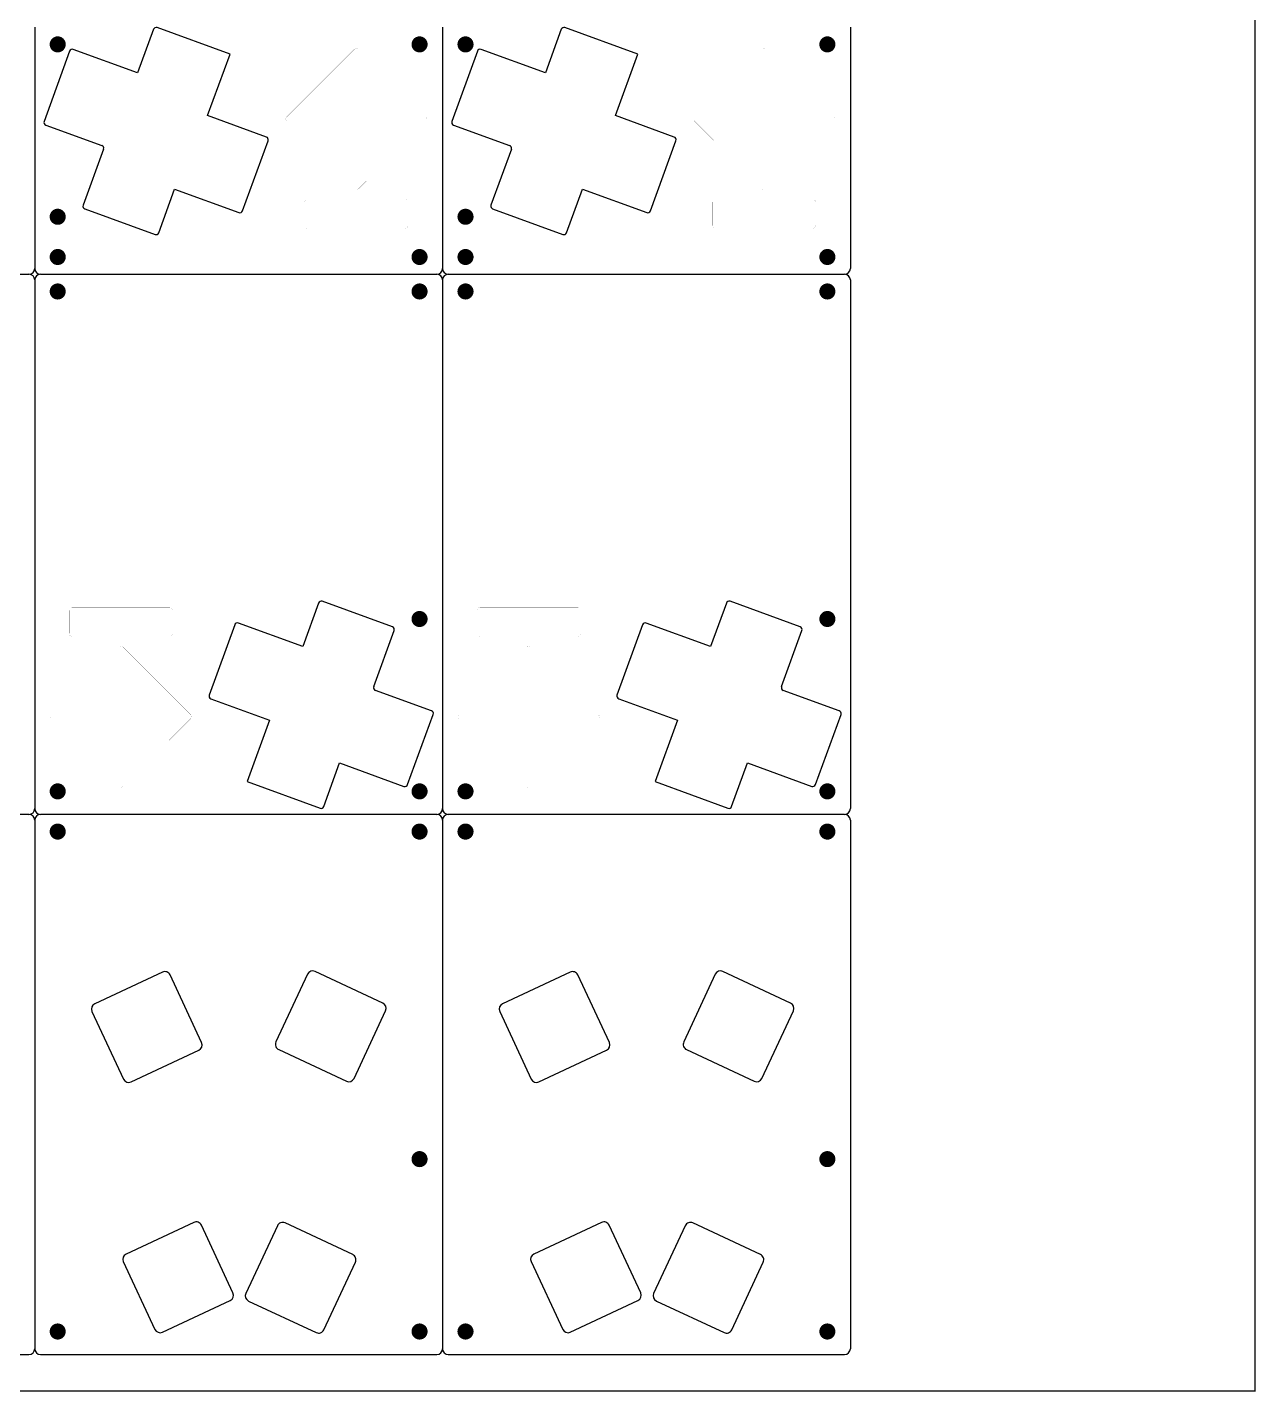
# Model space of a CAD drawing. Extents: x 0 to 432, y 0 to 711.
# Drawn here: x 218.1 to 431.9, y -0.1 to 237.3 of the extents above; entities that cross this region are included whole.
import ezdxf

# ---------------------------------------------------------------- set-up
doc = ezdxf.new("R2010")
doc.units = 0
doc.layers.add('20', color=5, linetype='CONTINUOUS')
doc.layers.add('51', color=6, linetype='CONTINUOUS')

msp = doc.modelspace()

# ---------------------------------------------------------------- linework, layer by layer
at = {"layer": '20'}
for p, q in [((219.35, 237.35), (219.35, 200.35)), ((240.0214, 236.9738), (237.2632, 229.3959)), ((253.3481, 232.6554), (240.6622, 237.2727)), ((290.35, 237.35), (290.35, 200.35)), ((311.0214, 236.9738), (308.2632, 229.3959)), ((324.3481, 232.6554), (311.6622, 237.2727)), ((361.35, 237.35), (361.35, 200.35)), ((225.4214, 233.1738), (220.9751, 220.9578)), ((237.2632, 229.3959), (226.0622, 233.4727)), ((296.4214, 233.1738), (291.9751, 220.9578)), ((308.2632, 229.3959), (297.0622, 233.4727)), ((249.4512, 221.9488), (253.3481, 232.6554)), ((320.4512, 221.9488), (324.3481, 232.6554)), ((259.6782, 218.2264), (249.4512, 221.9488)), ((330.6782, 218.2264), (320.4512, 221.9488)), ((221.274, 220.317), (231.0312, 216.7657)), ((292.274, 220.317), (302.0312, 216.7657)), ((231.33, 216.1248), (227.7751, 206.3578)), ((255.5308, 205.3696), (259.9771, 217.5856)), ((302.33, 216.1248), (298.7751, 206.3578)), ((326.5308, 205.3696), (330.9771, 217.5856)), ((240.9308, 201.5696), (243.689, 209.1475)), ((243.689, 209.1475), (254.89, 205.0707)), ((311.9308, 201.5696), (314.689, 209.1475)), ((314.689, 209.1475), (325.89, 205.0707)), ((228.074, 205.717), (240.29, 201.2707)), ((299.074, 205.717), (311.29, 201.2707)), ((219.35, 200.35), (219.35, 195.35)), ((290.35, 200.35), (290.35, 195.35)), ((361.35, 200.35), (361.35, 195.35)), ((149.35, 194.35), (218.35, 194.35)), ((219.35, 193.35), (219.35, 101.35)), ((220.35, 194.35), (289.35, 194.35)), ((290.35, 193.35), (290.35, 101.35)), ((291.35, 194.35), (360.35, 194.35)), ((361.35, 193.35), (361.35, 101.35)), ((268.7692, 137.1304), (266.011, 129.5525)), ((281.626, 132.983), (269.41, 137.4293)), ((339.7692, 137.1304), (337.011, 129.5525)), ((352.626, 132.983), (340.41, 137.4293)), ((254.1692, 133.3304), (249.7229, 121.1144)), ((266.011, 129.5525), (254.81, 133.6293)), ((325.1692, 133.3304), (320.7229, 121.1144)), ((337.011, 129.5525), (325.81, 133.6293)), ((278.37, 122.5752), (281.9249, 132.3422)), ((349.37, 122.5752), (352.9249, 132.3422)), ((288.426, 118.383), (278.6688, 121.9344)), ((359.426, 118.383), (349.6688, 121.9344)), ((250.0218, 120.4736), (260.2488, 116.7512)), ((321.0218, 120.4736), (331.2488, 116.7512)), ((260.2488, 116.7512), (256.3519, 106.0446)), ((284.2786, 105.5262), (288.7249, 117.7422)), ((331.2488, 116.7512), (327.3519, 106.0446)), ((355.2786, 105.5262), (359.7249, 117.7422)), ((269.6786, 101.7262), (272.4368, 109.3041)), ((272.4368, 109.3041), (283.6378, 105.2273)), ((340.6786, 101.7262), (343.4368, 109.3041)), ((343.4368, 109.3041), (354.6378, 105.2273)), ((256.3519, 106.0446), (269.0378, 101.4273)), ((327.3519, 106.0446), (340.0378, 101.4273)), ((218.35, 100.35), (149.35, 100.35)), ((289.35, 100.35), (220.35, 100.35)), ((360.35, 100.35), (291.35, 100.35)), ((219.35, 99.35), (219.35, 7.35)), ((290.35, 99.35), (290.35, 7.35)), ((361.35, 99.35), (361.35, 7.35)), ((241.5762, 72.8875), (229.7942, 67.3935)), ((248.3992, 60.6218), (242.9052, 72.4038)), ((266.8352, 72.5163), (261.3412, 60.7343)), ((279.9461, 67.5059), (268.1641, 73)), ((312.5762, 72.8875), (300.7942, 67.3935)), ((319.3992, 60.6218), (313.9052, 72.4038)), ((337.8352, 72.5163), (332.3412, 60.7343)), ((350.9461, 67.5059), (339.1641, 73)), ((229.3105, 66.0645), (234.8046, 54.2825)), ((274.9358, 54.395), (280.4298, 66.177)), ((300.3105, 66.0645), (305.8046, 54.2825)), ((345.9358, 54.395), (351.4298, 66.177)), ((261.8248, 59.4053), (273.6068, 53.9113)), ((332.8248, 59.4053), (344.6068, 53.9113)), ((236.1335, 53.7988), (247.9155, 59.2929)), ((307.1335, 53.7988), (318.9155, 59.2929)), ((247.0395, 29.3299), (235.2575, 23.8358)), ((253.8625, 17.0642), (248.3684, 28.8462)), ((261.5952, 28.7688), (256.1012, 16.9868)), ((274.7062, 23.7584), (262.9242, 29.2525)), ((318.0395, 29.3299), (306.2575, 23.8358)), ((324.8625, 17.0642), (319.3684, 28.8462)), ((332.5952, 28.7688), (327.1012, 16.9868)), ((345.7062, 23.7584), (333.9242, 29.2525)), ((234.7738, 22.5069), (240.2679, 10.7249)), ((269.6958, 10.6475), (275.1899, 22.4295)), ((305.7738, 22.5069), (311.2679, 10.7249)), ((340.6958, 10.6475), (346.1899, 22.4295)), ((241.5968, 10.2412), (253.3788, 15.7352)), ((256.5849, 15.6579), (268.3669, 10.1638)), ((312.5968, 10.2412), (324.3788, 15.7352)), ((327.5849, 15.6579), (339.3669, 10.1638)), ((149.35, 6.35), (218.35, 6.35)), ((220.35, 6.35), (289.35, 6.35)), ((291.35, 6.35), (360.35, 6.35))]:
    msp.add_line(p, q, dxfattribs=at)
for points, const_width in [([(223.35, 233.65, 1), (223.35, 235.05, 1), (223.35, 233.65)], 1.4), ([(286.35, 233.65, 1), (286.35, 235.05, 1), (286.35, 233.65)], 1.4), ([(294.35, 233.65, 1), (294.35, 235.05, 1), (294.35, 233.65)], 1.4), ([(357.35, 233.65, 1), (357.35, 235.05, 1), (357.35, 233.65)], 1.4), ([(275.7036, 233.4964, 0.4142), (274.9964, 233.4964)], 0.01), ([(274.9947, 233.4982, 1), (274.9982, 233.4947)], 0.005), ([(274.9982, 233.4947, 1), (274.9947, 233.4982)], 0.005), ([(275.7053, 233.4982, 1), (275.7018, 233.4947)], 0.005), ([(275.7018, 233.4947, 1), (275.7053, 233.4982)], 0.005), ([(346.7036, 233.4964, 0.4142), (345.9964, 233.4964)], 0.01), ([(345.9947, 233.4982, 1), (345.9982, 233.4947)], 0.005), ([(345.9982, 233.4947, 1), (345.9947, 233.4982)], 0.005), ([(346.7053, 233.4982, 1), (346.7018, 233.4947)], 0.005), ([(346.7018, 233.4947, 1), (346.7053, 233.4982)], 0.005), ([(263.2036, 221.7036, 0.4142), (263.2036, 220.9964)], 0.01), ([(263.2018, 221.7053, 1), (263.2053, 221.7018)], 0.005), ([(263.2053, 220.9982, 1), (263.2018, 220.9947)], 0.005), ([(263.2053, 221.7018, 1), (263.2018, 221.7053)], 0.005), ([(263.2018, 220.9947, 1), (263.2053, 220.9982)], 0.005), ([(287.4964, 220.9964, 0.4142), (287.4964, 221.7036)], 0.01), ([(287.4982, 221.7053, 1), (287.4947, 221.7018)], 0.005), ([(287.4947, 220.9982, 1), (287.4982, 220.9947)], 0.005), ([(287.4947, 221.7018, 1), (287.4982, 221.7053)], 0.005), ([(287.4982, 220.9947, 1), (287.4947, 220.9982)], 0.005), ([(334.2036, 221.7036, 0.4142), (334.2036, 220.9964)], 0.01), ([(334.2018, 221.7053, 1), (334.2053, 221.7018)], 0.005), ([(334.2053, 220.9982, 1), (334.2018, 220.9947)], 0.005), ([(334.2053, 221.7018, 1), (334.2018, 221.7053)], 0.005), ([(334.2018, 220.9947, 1), (334.2053, 220.9982)], 0.005), ([(358.4964, 220.9964, 0.4142), (358.4964, 221.7036)], 0.01), ([(358.4982, 221.7053, 1), (358.4947, 221.7018)], 0.005), ([(358.4947, 220.9982, 1), (358.4982, 220.9947)], 0.005), ([(358.4947, 221.7018, 1), (358.4982, 221.7053)], 0.005), ([(358.4982, 220.9947, 1), (358.4947, 220.9982)], 0.005), ([(274.9964, 209.2036, 0.4142), (275.7036, 209.2036)], 0.01), ([(274.9982, 209.2053, 1), (274.9947, 209.2018)], 0.005), ([(274.9947, 209.2018, 1), (274.9982, 209.2053)], 0.005), ([(275.7018, 209.2053, 1), (275.7053, 209.2018)], 0.005), ([(275.7053, 209.2018, 1), (275.7018, 209.2053)], 0.005), ([(345.9964, 209.2036, 0.4142), (346.7036, 209.2036)], 0.01), ([(345.9982, 209.2053, 1), (345.9947, 209.2018)], 0.005), ([(345.9947, 209.2018, 1), (345.9982, 209.2053)], 0.005), ([(346.7018, 209.2053, 1), (346.7053, 209.2018)], 0.005), ([(346.7053, 209.2018, 1), (346.7018, 209.2053)], 0.005), ([(266.85, 207.35, 0.4142), (266.35, 206.85)], 0.01), ([(266.3525, 206.85, 1), (266.3475, 206.85)], 0.005), ([(266.3475, 206.85, 1), (266.3525, 206.85)], 0.005), ([(266.85, 207.3525, 1), (266.85, 207.3475)], 0.005), ([(266.85, 207.3475, 1), (266.85, 207.3525)], 0.005), ([(284.35, 206.85, 0.4142), (283.85, 207.35)], 0.01), ([(283.85, 207.3525, 1), (283.85, 207.3475)], 0.005), ([(283.85, 207.3475, 1), (283.85, 207.3525)], 0.005), ([(284.3525, 206.85, 1), (284.3475, 206.85)], 0.005), ([(284.3475, 206.85, 1), (284.3525, 206.85)], 0.005), ([(337.85, 207.35, 0.4142), (337.35, 206.85)], 0.01), ([(337.3525, 206.85, 1), (337.3475, 206.85)], 0.005), ([(337.3475, 206.85, 1), (337.3525, 206.85)], 0.005), ([(337.85, 207.3525, 1), (337.85, 207.3475)], 0.005), ([(337.85, 207.3475, 1), (337.85, 207.3525)], 0.005), ([(355.35, 206.85, 0.4142), (354.85, 207.35)], 0.01), ([(354.85, 207.3525, 1), (354.85, 207.3475)], 0.005), ([(354.85, 207.3475, 1), (354.85, 207.3525)], 0.005), ([(355.3525, 206.85, 1), (355.3475, 206.85)], 0.005), ([(355.3475, 206.85, 1), (355.3525, 206.85)], 0.005), ([(223.35, 203.65, 1), (223.35, 205.05, 1), (223.35, 203.65)], 1.4), ([(294.35, 203.65, 1), (294.35, 205.05, 1), (294.35, 203.65)], 1.4), ([(266.35, 202.85, 0.4142), (266.85, 202.35)], 0.01), ([(266.3525, 202.85, 1), (266.3475, 202.85)], 0.005), ([(266.3475, 202.85, 1), (266.3525, 202.85)], 0.005), ([(266.85, 202.3525, 1), (266.85, 202.3475)], 0.005), ([(266.85, 202.3475, 1), (266.85, 202.3525)], 0.005), ([(283.85, 202.35, 0.4142), (284.35, 202.85)], 0.01), ([(283.85, 202.3525, 1), (283.85, 202.3475)], 0.005), ([(283.85, 202.3475, 1), (283.85, 202.3525)], 0.005), ([(284.3525, 202.85, 1), (284.3475, 202.85)], 0.005), ([(284.3475, 202.85, 1), (284.3525, 202.85)], 0.005), ([(337.35, 202.85, 0.4142), (337.85, 202.35)], 0.01), ([(337.3525, 202.85, 1), (337.3475, 202.85)], 0.005), ([(337.3475, 202.85, 1), (337.3525, 202.85)], 0.005), ([(337.85, 202.3525, 1), (337.85, 202.3475)], 0.005), ([(337.85, 202.3475, 1), (337.85, 202.3525)], 0.005), ([(354.85, 202.35, 0.4142), (355.35, 202.85)], 0.01), ([(354.85, 202.3525, 1), (354.85, 202.3475)], 0.005), ([(354.85, 202.3475, 1), (354.85, 202.3525)], 0.005), ([(355.3525, 202.85, 1), (355.3475, 202.85)], 0.005), ([(355.3475, 202.85, 1), (355.3525, 202.85)], 0.005), ([(219.35, 200.3525, 1), (219.35, 200.3475)], 0.005), ([(219.35, 200.3475, 1), (219.35, 200.3525)], 0.005), ([(290.35, 200.3525, 1), (290.35, 200.3475)], 0.005), ([(290.35, 200.3475, 1), (290.35, 200.3525)], 0.005), ([(361.35, 200.3475, 1), (361.35, 200.3525)], 0.005), ([(223.35, 196.65, 1), (223.35, 198.05, 1), (223.35, 196.65)], 1.4), ([(286.35, 196.65, 1), (286.35, 198.05, 1), (286.35, 196.65)], 1.4), ([(294.35, 196.65, 1), (294.35, 198.05, 1), (294.35, 196.65)], 1.4), ([(357.35, 196.65, 1), (357.35, 198.05, 1), (357.35, 196.65)], 1.4), ([(223.35, 190.65, 1), (223.35, 192.05, 1), (223.35, 190.65)], 1.4), ([(286.35, 190.65, 1), (286.35, 192.05, 1), (286.35, 190.65)], 1.4), ([(294.35, 190.65, 1), (294.35, 192.05, 1), (294.35, 190.65)], 1.4), ([(357.35, 190.65, 1), (357.35, 192.05, 1), (357.35, 190.65)], 1.4), ([(225.85, 136.35, 0.4142), (225.35, 135.85)], 0.01), ([(225.3525, 135.85, 1), (225.3475, 135.85)], 0.005), ([(225.3475, 135.85, 1), (225.3525, 135.85)], 0.005), ([(225.85, 136.3525, 1), (225.85, 136.3475)], 0.005), ([(225.85, 136.3475, 1), (225.85, 136.3525)], 0.005), ([(243.35, 135.85, 0.4142), (242.85, 136.35)], 0.01), ([(242.85, 136.3525, 1), (242.85, 136.3475)], 0.005), ([(242.85, 136.3475, 1), (242.85, 136.3525)], 0.005), ([(243.3525, 135.85, 1), (243.3475, 135.85)], 0.005), ([(243.3475, 135.85, 1), (243.3525, 135.85)], 0.005), ([(286.35, 133.65, 1), (286.35, 135.05, 1), (286.35, 133.65)], 1.4), ([(296.85, 136.35, 0.4142), (296.35, 135.85)], 0.01), ([(296.3525, 135.85, 1), (296.3475, 135.85)], 0.005), ([(296.3475, 135.85, 1), (296.3525, 135.85)], 0.005), ([(296.85, 136.3525, 1), (296.85, 136.3475)], 0.005), ([(296.85, 136.3475, 1), (296.85, 136.3525)], 0.005), ([(314.35, 135.85, 0.4142), (313.85, 136.35)], 0.01), ([(313.85, 136.3525, 1), (313.85, 136.3475)], 0.005), ([(313.85, 136.3475, 1), (313.85, 136.3525)], 0.005), ([(314.3525, 135.85, 1), (314.3475, 135.85)], 0.005), ([(314.3475, 135.85, 1), (314.3525, 135.85)], 0.005), ([(357.35, 133.65, 1), (357.35, 135.05, 1), (357.35, 133.65)], 1.4), ([(225.35, 131.85, 0.4142), (225.85, 131.35)], 0.01), ([(225.3525, 131.85, 1), (225.3475, 131.85)], 0.005), ([(225.3475, 131.85, 1), (225.3525, 131.85)], 0.005), ([(225.85, 131.3525, 1), (225.85, 131.3475)], 0.005), ([(225.85, 131.3475, 1), (225.85, 131.3525)], 0.005), ([(242.85, 131.35, 0.4142), (243.35, 131.85)], 0.01), ([(242.85, 131.3525, 1), (242.85, 131.3475)], 0.005), ([(242.85, 131.3475, 1), (242.85, 131.3525)], 0.005), ([(243.3525, 131.85, 1), (243.3475, 131.85)], 0.005), ([(243.3475, 131.85, 1), (243.3525, 131.85)], 0.005), ([(296.35, 131.85, 0.4142), (296.85, 131.35)], 0.01), ([(296.3525, 131.85, 1), (296.3475, 131.85)], 0.005), ([(296.3475, 131.85, 1), (296.3525, 131.85)], 0.005), ([(296.85, 131.3525, 1), (296.85, 131.3475)], 0.005), ([(296.85, 131.3475, 1), (296.85, 131.3525)], 0.005), ([(313.85, 131.35, 0.4142), (314.35, 131.85)], 0.01), ([(313.85, 131.3525, 1), (313.85, 131.3475)], 0.005), ([(313.85, 131.3475, 1), (313.85, 131.3525)], 0.005), ([(314.3525, 131.85, 1), (314.3475, 131.85)], 0.005), ([(314.3475, 131.85, 1), (314.3525, 131.85)], 0.005), ([(234.7036, 129.4964, 0.4142), (233.9964, 129.4964)], 0.01), ([(233.9947, 129.4982, 1), (233.9982, 129.4947)], 0.005), ([(233.9982, 129.4947, 1), (233.9947, 129.4982)], 0.005), ([(234.7053, 129.4982, 1), (234.7018, 129.4947)], 0.005), ([(234.7018, 129.4947, 1), (234.7053, 129.4982)], 0.005), ([(305.7036, 129.4964, 0.4142), (304.9964, 129.4964)], 0.01), ([(304.9947, 129.4982, 1), (304.9982, 129.4947)], 0.005), ([(304.9982, 129.4947, 1), (304.9947, 129.4982)], 0.005), ([(305.7053, 129.4982, 1), (305.7018, 129.4947)], 0.005), ([(305.7018, 129.4947, 1), (305.7053, 129.4982)], 0.005), ([(222.2036, 117.7036, 0.4142), (222.2036, 116.9964)], 0.01), ([(222.2018, 117.7053, 1), (222.2053, 117.7018)], 0.005), ([(222.2053, 116.9982, 1), (222.2018, 116.9947)], 0.005), ([(222.2053, 117.7018, 1), (222.2018, 117.7053)], 0.005), ([(222.2018, 116.9947, 1), (222.2053, 116.9982)], 0.005), ([(246.4964, 116.9964, 0.4142), (246.4964, 117.7036)], 0.01), ([(246.4982, 117.7053, 1), (246.4947, 117.7018)], 0.005), ([(246.4947, 116.9982, 1), (246.4982, 116.9947)], 0.005), ([(246.4947, 117.7018, 1), (246.4982, 117.7053)], 0.005), ([(246.4982, 116.9947, 1), (246.4947, 116.9982)], 0.005), ([(293.2036, 117.7036, 0.4142), (293.2036, 116.9964)], 0.01), ([(293.2018, 117.7053, 1), (293.2053, 117.7018)], 0.005), ([(293.2053, 116.9982, 1), (293.2018, 116.9947)], 0.005), ([(293.2053, 117.7018, 1), (293.2018, 117.7053)], 0.005), ([(293.2018, 116.9947, 1), (293.2053, 116.9982)], 0.005), ([(317.4964, 116.9964, 0.4142), (317.4964, 117.7036)], 0.01), ([(317.4982, 117.7053, 1), (317.4947, 117.7018)], 0.005), ([(317.4947, 116.9982, 1), (317.4982, 116.9947)], 0.005), ([(317.4947, 117.7018, 1), (317.4982, 117.7053)], 0.005), ([(317.4982, 116.9947, 1), (317.4947, 116.9982)], 0.005), ([(223.35, 103.65, 1), (223.35, 105.05, 1), (223.35, 103.65)], 1.4), ([(233.9964, 105.2036, 0.4142), (234.7036, 105.2036)], 0.01), ([(233.9982, 105.2053, 1), (233.9947, 105.2018)], 0.005), ([(233.9947, 105.2018, 1), (233.9982, 105.2053)], 0.005), ([(234.7018, 105.2053, 1), (234.7053, 105.2018)], 0.005), ([(234.7053, 105.2018, 1), (234.7018, 105.2053)], 0.005), ([(286.35, 103.65, 1), (286.35, 105.05, 1), (286.35, 103.65)], 1.4), ([(294.35, 103.65, 1), (294.35, 105.05, 1), (294.35, 103.65)], 1.4), ([(304.9964, 105.2036, 0.4142), (305.7036, 105.2036)], 0.01), ([(304.9982, 105.2053, 1), (304.9947, 105.2018)], 0.005), ([(304.9947, 105.2018, 1), (304.9982, 105.2053)], 0.005), ([(305.7018, 105.2053, 1), (305.7053, 105.2018)], 0.005), ([(305.7053, 105.2018, 1), (305.7018, 105.2053)], 0.005), ([(357.35, 103.65, 1), (357.35, 105.05, 1), (357.35, 103.65)], 1.4), ([(223.35, 96.65, 1), (223.35, 98.05, 1), (223.35, 96.65)], 1.4), ([(286.35, 96.65, 1), (286.35, 98.05, 1), (286.35, 96.65)], 1.4), ([(294.35, 96.65, 1), (294.35, 98.05, 1), (294.35, 96.65)], 1.4), ([(357.35, 96.65, 1), (357.35, 98.05, 1), (357.35, 96.65)], 1.4), ([(286.35, 39.65, 1), (286.35, 41.05, 1), (286.35, 39.65)], 1.4), ([(357.35, 39.65, 1), (357.35, 41.05, 1), (357.35, 39.65)], 1.4), ([(223.35, 9.65, 1), (223.35, 11.05, 1), (223.35, 9.65)], 1.4), ([(286.35, 9.65, 1), (286.35, 11.05, 1), (286.35, 9.65)], 1.4), ([(294.35, 9.65, 1), (294.35, 11.05, 1), (294.35, 9.65)], 1.4), ([(357.35, 9.65, 1), (357.35, 11.05, 1), (357.35, 9.65)], 1.4)]:
    msp.add_lwpolyline(points, format="xyb", dxfattribs=dict(at, const_width=const_width))
at = {"layer": '20', "const_width": 0.01}
for points in [[(263.2036, 221.7036), (274.9964, 233.4964)], [(275.7036, 233.4964), (287.4964, 221.7036)], [(334.2036, 221.7036), (345.9964, 233.4964)], [(346.7036, 233.4964), (358.4964, 221.7036)], [(274.9964, 209.2036), (263.2036, 220.9964)], [(287.4964, 220.9964), (275.7036, 209.2036)], [(345.9964, 209.2036), (334.2036, 220.9964)], [(358.4964, 220.9964), (346.7036, 209.2036)], [(266.35, 202.85), (266.35, 206.85)], [(266.85, 207.35), (283.85, 207.35)], [(284.35, 202.85), (284.35, 206.85)], [(337.35, 202.85), (337.35, 206.85)], [(337.85, 207.35), (354.85, 207.35)], [(355.35, 202.85), (355.35, 206.85)], [(283.85, 202.35), (266.85, 202.35)], [(354.85, 202.35), (337.85, 202.35)], [(148.35, 200.35), (219.35, 200.35)], [(219.35, 200.35), (290.35, 200.35)], [(290.35, 200.35), (361.35, 200.35)], [(225.35, 135.85), (225.35, 131.85)], [(225.85, 136.35), (242.85, 136.35)], [(243.35, 135.85), (243.35, 131.85)], [(296.35, 135.85), (296.35, 131.85)], [(296.85, 136.35), (313.85, 136.35)], [(314.35, 135.85), (314.35, 131.85)], [(242.85, 131.35), (225.85, 131.35)], [(313.85, 131.35), (296.85, 131.35)], [(222.2036, 117.7036), (233.9964, 129.4964)], [(234.7036, 129.4964), (246.4964, 117.7036)], [(293.2036, 117.7036), (304.9964, 129.4964)], [(305.7036, 129.4964), (317.4964, 117.7036)], [(233.9964, 105.2036), (222.2036, 116.9964)], [(246.4964, 116.9964), (234.7036, 105.2036)], [(304.9964, 105.2036), (293.2036, 116.9964)], [(317.4964, 116.9964), (305.7036, 105.2036)]]:
    msp.add_lwpolyline(points, dxfattribs=at)
at = {"layer": '20'}
for centre, radius, start, end in [((240.4912, 236.8028), 0.5, 69.9998, 159.9999), ((311.4912, 236.8028), 0.5, 69.9998, 159.9999), ((225.8912, 233.0028), 0.5, 69.9998, 159.9999), ((296.8912, 233.0028), 0.5, 69.9998, 159.9999), ((221.445, 220.7868), 0.5, 160.0003, 250.0001), ((292.445, 220.7868), 0.5, 160.0003, 250.0001), ((230.8602, 216.2958), 0.5, 340.0003, 70.0001), ((259.5072, 217.7566), 0.5, 340.0003, 70.0001), ((301.8602, 216.2958), 0.5, 340.0003, 70.0001), ((330.5072, 217.7566), 0.5, 340.0003, 70.0001), ((228.245, 206.1868), 0.5, 160.0003, 250.0001), ((255.061, 205.5406), 0.5, 249.9998, 339.9999), ((299.245, 206.1868), 0.5, 160.0003, 250.0001), ((326.061, 205.5406), 0.5, 249.9998, 339.9999), ((240.461, 201.7406), 0.5, 249.9998, 339.9999), ((311.461, 201.7406), 0.5, 249.9998, 339.9999), ((218.35, 195.35), 1, 270, 0), ((220.35, 195.35), 1, 180, 270), ((289.35, 195.35), 1, 270, 0), ((291.35, 195.35), 1, 180, 270), ((360.35, 195.35), 1, 270, 0), ((218.35, 193.35), 1, 0, 90), ((220.35, 193.35), 1, 90, 180), ((289.35, 193.35), 1, 0, 90), ((291.35, 193.35), 1, 90, 180), ((360.35, 193.35), 1, 0, 90), ((269.239, 136.9594), 0.5, 69.9998, 159.9999), ((340.239, 136.9594), 0.5, 69.9998, 159.9999), ((254.639, 133.1594), 0.5, 69.9998, 159.9999), ((281.455, 132.5132), 0.5, 340.0003, 70.0001), ((325.639, 133.1594), 0.5, 69.9998, 159.9999), ((352.455, 132.5132), 0.5, 340.0003, 70.0001), ((250.1928, 120.9434), 0.5, 160.0003, 250.0001), ((278.8398, 122.4042), 0.5, 160.0003, 250.0001), ((321.1928, 120.9434), 0.5, 160.0003, 250.0001), ((349.8398, 122.4042), 0.5, 160.0003, 250.0001), ((288.255, 117.9132), 0.5, 340.0003, 70.0001), ((359.255, 117.9132), 0.5, 340.0003, 70.0001), ((283.8088, 105.6972), 0.5, 249.9998, 339.9999), ((354.8088, 105.6972), 0.5, 249.9998, 339.9999), ((218.35, 101.35), 1, 270, 0), ((218.35, 99.35), 1, 0, 90), ((220.35, 101.35), 1, 180, 270), ((220.35, 99.35), 1, 90, 180), ((269.2088, 101.8972), 0.5, 249.9998, 339.9999), ((289.35, 101.35), 1, 270, 0), ((289.35, 99.35), 1, 0, 90), ((291.35, 101.35), 1, 180, 270), ((291.35, 99.35), 1, 90, 180), ((340.2088, 101.8972), 0.5, 249.9998, 339.9999), ((360.35, 101.35), 1, 270, 0), ((360.35, 99.35), 1, 0, 90), ((241.9989, 71.9812), 1, 24.9999, 114.9999), ((267.7415, 72.0937), 1, 65, 155), ((312.9989, 71.9812), 1, 24.9999, 114.9999), ((338.7415, 72.0937), 1, 65, 155), ((230.2168, 66.4871), 1, 115.0001, 205.0001), ((279.5235, 66.5996), 1, 335, 65), ((301.2168, 66.4871), 1, 115.0001, 205.0001), ((350.5235, 66.5996), 1, 335, 65), ((247.4929, 60.1992), 1, 295, 25), ((262.2475, 60.3117), 1, 155, 245), ((318.4929, 60.1992), 1, 295, 25), ((333.2475, 60.3117), 1, 155, 245), ((235.7109, 54.7051), 1, 205.0001, 295.0001), ((274.0295, 54.8176), 1, 245, 335), ((306.7109, 54.7051), 1, 205.0001, 295.0001), ((345.0295, 54.8176), 1, 245, 335), ((247.4621, 28.4236), 1, 24.9999, 114.9999), ((262.5016, 28.3462), 1, 65.0001, 155.0001), ((318.4621, 28.4236), 1, 24.9999, 114.9999), ((333.5016, 28.3462), 1, 65.0001, 155.0001), ((235.6801, 22.9295), 1, 115.0001, 205.0001), ((274.2836, 22.8521), 1, 335.0001, 65.0001), ((306.6801, 22.9295), 1, 115.0001, 205.0001), ((345.2836, 22.8521), 1, 335.0001, 65.0001), ((252.9562, 16.6416), 1, 294.9999, 24.9999), ((257.0075, 16.5642), 1, 154.9999, 244.9999), ((323.9562, 16.6416), 1, 294.9999, 24.9999), ((328.0075, 16.5642), 1, 154.9999, 244.9999), ((241.1742, 11.1475), 1, 205.0001, 295.0001), ((268.7895, 11.0701), 1, 244.9999, 334.9999), ((312.1742, 11.1475), 1, 205.0001, 295.0001), ((339.7895, 11.0701), 1, 244.9999, 334.9999), ((218.35, 7.35), 1, 270, 0), ((220.35, 7.35), 1, 180, 270), ((289.35, 7.35), 1, 270, 0), ((291.35, 7.35), 1, 180, 270), ((360.35, 7.35), 1, 270, 0)]:
    msp.add_arc(centre, radius, start, end, dxfattribs=at)
at = {"layer": '51', "const_width": 0.254}
for points in [[(431.8, 0), (431.8, 711.2)], [(0, 0), (431.8, 0)]]:
    msp.add_lwpolyline(points, dxfattribs=at)
at = {"layer": '51', "const_width": 0.127}
for points in [[(431.7365, 0, 1), (431.8635, 0)], [(431.8, -0.0635, 1), (431.8, 0.0635)]]:
    msp.add_lwpolyline(points, format="xyb", dxfattribs=at)

doc.saveas('drawing.dxf')
